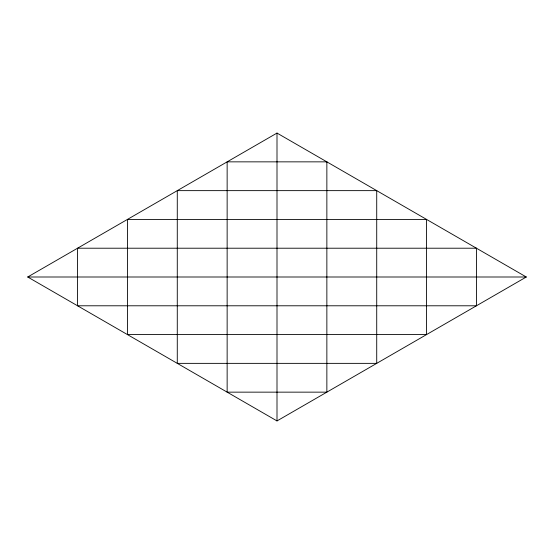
<?xml version="1.0" encoding="UTF-8"?>
<svg xmlns="http://www.w3.org/2000/svg" width="554" height="554" viewBox="0 0 554 554"><rect width="100%" height="100%" fill="white"/><g stroke="black" fill="none" stroke-linecap="round" stroke-linejoin="round"><path stroke-width="0.83" d="M27.7 277L277 133.071L526.3 277L277 420.929L27.7 277L526.3 277M277 133.071L277 420.929M326.86 161.851L227.14 161.851L227.14 392.149L326.86 392.149L326.86 161.851M376.72 190.638L177.28 190.638L177.28 363.362L376.72 363.362L376.72 190.638M426.58 219.426L127.42 219.426L127.42 334.574L426.58 334.574L426.58 219.426M476.44 248.213L77.56 248.213L77.56 305.787L476.44 305.787L476.44 248.213"/></g></svg>
